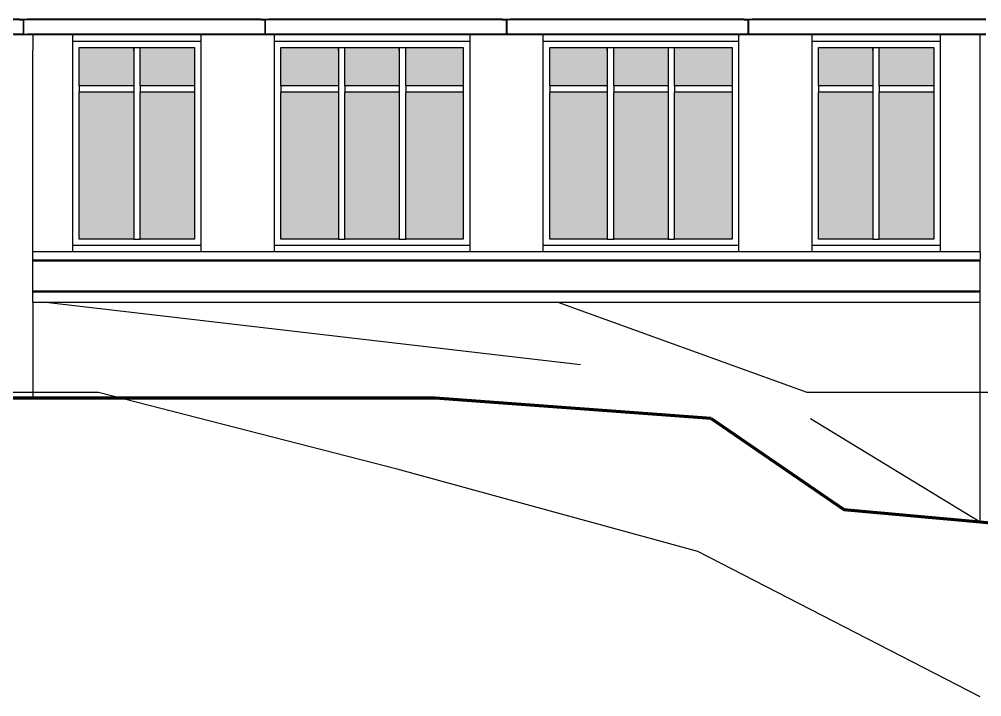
# Model space of a CAD drawing. Header units: metres. Extents: x -57 to 501, y 45 to 307.
# Drawn here: x 283.25 to 298.19, y 279.06 to 289.58 of the extents above; entities that cross this region are included whole.
import ezdxf

# ---------------------------------------------------------------- set-up
doc = ezdxf.new("R2010")
doc.units = ezdxf.units.M
doc.layers.add('atras', color=7, linetype='Continuous')

msp = doc.modelspace()

# ---------------------------------------------------------------- hatches: boundary and pattern name
h = msp.add_hatch(color=256)
h.dxf.hatch_style = 1
h.set_gradient(color1=(147, 149, 152), name='HEMISPHERICAL')
h.paths.add_polyline_path([(270.028, 289.144), (269.184, 289.144), (269.184, 288.55), (270.028, 288.55)])
h.paths.add_polyline_path([(270.972, 289.144), (270.127, 289.144), (270.127, 288.55), (270.972, 288.55)])
h.paths.add_polyline_path([(270.028, 288.45), (269.184, 288.45), (269.184, 286.17), (270.028, 286.17)])
h.paths.add_polyline_path([(270.972, 288.45), (270.127, 288.45), (270.127, 286.17), (270.972, 286.17)])
h.paths.add_polyline_path([(273.207, 289.144), (272.313, 289.144), (272.313, 288.55), (273.207, 288.55)])
h.paths.add_polyline_path([(274.15, 289.144), (273.306, 289.144), (273.306, 288.55), (274.15, 288.55)])
h.paths.add_polyline_path([(275.143, 289.144), (274.249, 289.144), (274.249, 288.55), (275.143, 288.55)])
h.paths.add_polyline_path([(273.207, 288.45), (272.313, 288.45), (272.313, 286.17), (273.207, 286.17)])
h.paths.add_polyline_path([(274.15, 288.45), (273.306, 288.45), (273.306, 286.17), (274.15, 286.17)])
h.paths.add_polyline_path([(275.143, 288.45), (274.249, 288.45), (274.249, 286.17), (275.143, 286.17)])
h.paths.add_polyline_path([(277.378, 289.144), (276.484, 289.144), (276.484, 288.55), (277.378, 288.55)])
h.paths.add_polyline_path([(278.322, 289.144), (277.477, 289.144), (277.477, 288.55), (278.322, 288.55)])
h.paths.add_polyline_path([(279.315, 289.144), (278.421, 289.144), (278.421, 288.55), (279.315, 288.55)])
h.paths.add_polyline_path([(277.378, 288.45), (276.484, 288.45), (276.484, 286.17), (277.378, 286.17)])
h.paths.add_polyline_path([(278.322, 288.45), (277.477, 288.45), (277.477, 286.17), (278.322, 286.17)])
h.paths.add_polyline_path([(279.315, 288.45), (278.421, 288.45), (278.421, 286.17), (279.315, 286.17)])
h.paths.add_polyline_path([(281.5, 289.144), (280.656, 289.144), (280.656, 288.55), (281.5, 288.55)])
h.paths.add_polyline_path([(282.444, 289.144), (281.599, 289.144), (281.599, 288.55), (282.444, 288.55)])
h.paths.add_polyline_path([(281.5, 288.45), (280.656, 288.45), (280.656, 286.17), (281.5, 286.17)])
h.paths.add_polyline_path([(282.444, 288.45), (281.599, 288.45), (281.599, 286.17), (282.444, 286.17)])
h.paths.add_polyline_path([(285.028, 289.144), (284.184, 289.144), (284.184, 288.55), (285.028, 288.55)])
h.paths.add_polyline_path([(285.972, 289.144), (285.127, 289.144), (285.127, 288.55), (285.972, 288.55)])
h.paths.add_polyline_path([(285.028, 288.45), (284.184, 288.45), (284.184, 286.17), (285.028, 286.17)])
h.paths.add_polyline_path([(285.972, 288.45), (285.127, 288.45), (285.127, 286.17), (285.972, 286.17)])
h.paths.add_polyline_path([(288.207, 289.144), (287.313, 289.144), (287.313, 288.55), (288.207, 288.55)])
h.paths.add_polyline_path([(289.15, 289.144), (288.306, 289.144), (288.306, 288.55), (289.15, 288.55)])
h.paths.add_polyline_path([(290.143, 289.144), (289.249, 289.144), (289.249, 288.55), (290.143, 288.55)])
h.paths.add_polyline_path([(288.207, 288.45), (287.313, 288.45), (287.313, 286.17), (288.207, 286.17)])
h.paths.add_polyline_path([(289.15, 288.45), (288.306, 288.45), (288.306, 286.17), (289.15, 286.17)])
h.paths.add_polyline_path([(290.143, 288.45), (289.249, 288.45), (289.249, 286.17), (290.143, 286.17)])
h.paths.add_polyline_path([(292.378, 289.144), (291.484, 289.144), (291.484, 288.55), (292.378, 288.55)])
h.paths.add_polyline_path([(293.322, 289.144), (292.477, 289.144), (292.477, 288.55), (293.322, 288.55)])
h.paths.add_polyline_path([(294.315, 289.144), (293.421, 289.144), (293.421, 288.55), (294.315, 288.55)])
h.paths.add_polyline_path([(292.378, 288.45), (291.484, 288.45), (291.484, 286.17), (292.378, 286.17)])
h.paths.add_polyline_path([(293.322, 288.45), (292.477, 288.45), (292.477, 286.17), (293.322, 286.17)])
h.paths.add_polyline_path([(294.315, 288.45), (293.421, 288.45), (293.421, 286.17), (294.315, 286.17)])
h.paths.add_polyline_path([(296.5, 289.144), (295.656, 289.144), (295.656, 288.55), (296.5, 288.55)])
h.paths.add_polyline_path([(297.444, 289.144), (296.599, 289.144), (296.599, 288.55), (297.444, 288.55)])
h.paths.add_polyline_path([(296.5, 288.45), (295.656, 288.45), (295.656, 286.17), (296.5, 286.17)])
h.paths.add_polyline_path([(297.444, 288.45), (296.599, 288.45), (296.599, 286.17), (297.444, 286.17)])
h.paths.add_polyline_path([(300.028, 289.144), (299.184, 289.144), (299.184, 288.55), (300.028, 288.55)])
h.paths.add_polyline_path([(300.972, 289.144), (300.127, 289.144), (300.127, 288.55), (300.972, 288.55)])
h.paths.add_polyline_path([(300.028, 288.45), (299.184, 288.45), (299.184, 286.17), (300.028, 286.17)])
h.paths.add_polyline_path([(300.972, 288.45), (300.127, 288.45), (300.127, 286.17), (300.972, 286.17)])
h.paths.add_polyline_path([(303.207, 289.144), (302.313, 289.144), (302.313, 288.55), (303.207, 288.55)])
h.paths.add_polyline_path([(304.15, 289.144), (303.306, 289.144), (303.306, 288.55), (304.15, 288.55)])
h.paths.add_polyline_path([(305.143, 289.144), (304.249, 289.144), (304.249, 288.55), (305.143, 288.55)])
h.paths.add_polyline_path([(303.207, 288.45), (302.313, 288.45), (302.313, 286.17), (303.207, 286.17)])
h.paths.add_polyline_path([(304.15, 288.45), (303.306, 288.45), (303.306, 286.17), (304.15, 286.17)])
h.paths.add_polyline_path([(305.143, 288.45), (304.249, 288.45), (304.249, 286.17), (305.143, 286.17)])
h.paths.add_polyline_path([(307.378, 289.144), (306.484, 289.144), (306.484, 288.55), (307.378, 288.55)])
h.paths.add_polyline_path([(308.322, 289.144), (307.477, 289.144), (307.477, 288.55), (308.322, 288.55)])
h.paths.add_polyline_path([(309.315, 289.144), (308.421, 289.144), (308.421, 288.55), (309.315, 288.55)])
h.paths.add_polyline_path([(307.378, 288.45), (306.484, 288.45), (306.484, 286.17), (307.378, 286.17)])
h.paths.add_polyline_path([(308.322, 288.45), (307.477, 288.45), (307.477, 286.17), (308.322, 286.17)])
h.paths.add_polyline_path([(309.315, 288.45), (308.421, 288.45), (308.421, 286.17), (309.315, 286.17)])
h.paths.add_polyline_path([(311.5, 289.144), (310.656, 289.144), (310.656, 288.55), (311.5, 288.55)])
h.paths.add_polyline_path([(312.444, 289.144), (311.599, 289.144), (311.599, 288.55), (312.444, 288.55)])
h.paths.add_polyline_path([(311.5, 288.45), (310.656, 288.45), (310.656, 286.17), (311.5, 286.17)])
h.paths.add_polyline_path([(312.444, 288.45), (311.599, 288.45), (311.599, 286.17), (312.444, 286.17)])
h.paths.add_polyline_path([(315.03, 289.144), (314.186, 289.144), (314.186, 288.55), (315.03, 288.55)])
h.paths.add_polyline_path([(315.974, 289.144), (315.13, 289.144), (315.13, 288.55), (315.974, 288.55)])
h.paths.add_polyline_path([(315.03, 288.45), (314.186, 288.45), (314.186, 286.17), (315.03, 286.17)])
h.paths.add_polyline_path([(315.974, 288.45), (315.13, 288.45), (315.13, 286.17), (315.974, 286.17)])
h.paths.add_polyline_path([(318.209, 289.144), (317.315, 289.144), (317.315, 288.55), (318.209, 288.55)])
h.paths.add_polyline_path([(319.152, 289.144), (318.308, 289.144), (318.308, 288.55), (319.152, 288.55)])
h.paths.add_polyline_path([(320.146, 289.144), (319.252, 289.144), (319.252, 288.55), (320.146, 288.55)])
h.paths.add_polyline_path([(318.209, 288.45), (317.315, 288.45), (317.315, 286.17), (318.209, 286.17)])
h.paths.add_polyline_path([(319.152, 288.45), (318.308, 288.45), (318.308, 286.17), (319.152, 286.17)])
h.paths.add_polyline_path([(320.146, 288.45), (319.252, 288.45), (319.252, 286.17), (320.146, 286.17)])
h.paths.add_polyline_path([(322.38, 289.144), (321.487, 289.144), (321.487, 288.55), (322.38, 288.55)])
h.paths.add_polyline_path([(323.324, 289.144), (322.48, 289.144), (322.48, 288.55), (323.324, 288.55)])
h.paths.add_polyline_path([(324.317, 289.144), (323.423, 289.144), (323.423, 288.55), (324.317, 288.55)])

# ---------------------------------------------------------------- linework, layer by layer
at = {"lineweight": 80}
for p, q in [((293.99, 283.383), (296.049, 281.973)), ((296.049, 281.973), (298.164, 281.777)), ((298.164, 281.777), (302.42, 281.383))]:
    msp.add_line(p, q, dxfattribs=at)
at = {"color": 9, "true_color": 0xc7c8ca}
msp.add_line((295.53, 283.383), (298.164, 281.777), dxfattribs=at)
for points in [[(298.166, 279.062), (293.781, 281.317), (289.116, 282.597), (284.482, 283.786), (280.482, 283.786), (276.615, 285.187)], [(291.962, 284.219), (283.664, 285.187)], [(313.166, 279.062), (308.781, 281.317), (304.116, 282.597), (299.482, 283.786), (295.482, 283.786), (291.615, 285.187)]]:
    msp.add_lwpolyline(points, dxfattribs=at)
at = {"lineweight": 80}
msp.add_lwpolyline([(293.99, 283.383), (289.708, 283.7), (281.208, 283.7), (266.671, 283.7)], dxfattribs=at)
at = {"layer": 'atras', "color": 251, "true_color": 0x636466}
for p, q in [((283.254, 289.584), (279.624, 289.584)), ((283.254, 289.575), (279.624, 289.575)), ((283.164, 289.584), (283.254, 289.584)), ((283.254, 289.575), (283.254, 289.584)), ((283.254, 289.584), (283.374, 289.584)), ((283.254, 289.575), (283.311, 289.575)), ((283.311, 289.575), (283.311, 289.354)), ((283.374, 289.575), (283.317, 289.575)), ((283.317, 289.575), (283.317, 289.354)), ((283.374, 289.584), (283.374, 289.575)), ((287.004, 289.584), (283.374, 289.584)), ((287.004, 289.575), (283.374, 289.575)), ((287.004, 289.575), (287.004, 289.584)), ((287.004, 289.584), (287.124, 289.584)), ((287.004, 289.575), (287.061, 289.575)), ((287.061, 289.575), (287.061, 289.354)), ((287.124, 289.575), (287.067, 289.575)), ((287.067, 289.575), (287.067, 289.354)), ((287.124, 289.584), (287.124, 289.575)), ((290.754, 289.584), (287.124, 289.584)), ((290.754, 289.575), (287.124, 289.575)), ((290.754, 289.584), (290.754, 289.575)), ((290.754, 289.584), (290.874, 289.584)), ((290.754, 289.575), (290.811, 289.575)), ((290.811, 289.575), (290.811, 289.354)), ((290.874, 289.575), (290.817, 289.575)), ((290.817, 289.575), (290.817, 289.354)), ((290.874, 289.584), (290.874, 289.575)), ((294.504, 289.584), (290.874, 289.584)), ((294.504, 289.575), (290.874, 289.575)), ((294.504, 289.584), (294.504, 289.575)), ((294.504, 289.584), (294.624, 289.584)), ((294.504, 289.575), (294.561, 289.575)), ((294.561, 289.575), (294.561, 289.354)), ((294.624, 289.575), (294.567, 289.575)), ((294.567, 289.575), (294.567, 289.354)), ((294.624, 289.584), (294.624, 289.575)), ((298.254, 289.584), (294.624, 289.584)), ((298.254, 289.575), (294.624, 289.575)), ((283.254, 289.354), (279.624, 289.354)), ((283.254, 289.344), (283.164, 289.344)), ((283.254, 289.344), (283.254, 289.354)), ((283.311, 289.354), (283.254, 289.354)), ((283.374, 289.344), (283.254, 289.344)), ((283.317, 289.354), (283.374, 289.354)), ((283.374, 289.354), (283.374, 289.344)), ((287.004, 289.354), (283.374, 289.354)), ((283.464, 289.344), (283.374, 289.344)), ((287.004, 289.344), (283.464, 289.344)), ((283.464, 289.34), (283.464, 289.344)), ((284.085, 289.34), (283.464, 289.34)), ((283.464, 289.34), (283.464, 289.1)), ((284.085, 289.244), (284.085, 289.34)), ((287.213, 289.34), (286.071, 289.34)), ((286.071, 289.34), (286.071, 289.244)), ((287.004, 289.344), (287.004, 289.354)), ((287.061, 289.354), (287.004, 289.354)), ((287.124, 289.344), (287.004, 289.344)), ((287.124, 289.354), (287.067, 289.354)), ((287.124, 289.354), (287.124, 289.344)), ((290.754, 289.354), (287.124, 289.354)), ((290.754, 289.344), (287.124, 289.344)), ((287.213, 289.244), (287.213, 289.34)), ((291.385, 289.34), (290.243, 289.34)), ((290.243, 289.34), (290.243, 289.244)), ((290.811, 289.354), (290.754, 289.354)), ((290.754, 289.354), (290.754, 289.344)), ((290.874, 289.344), (290.754, 289.344)), ((290.874, 289.354), (290.817, 289.354)), ((290.874, 289.354), (290.874, 289.344)), ((294.504, 289.354), (290.874, 289.354)), ((294.504, 289.344), (290.874, 289.344)), ((291.385, 289.244), (291.385, 289.34)), ((295.557, 289.34), (294.414, 289.34)), ((294.414, 289.34), (294.414, 289.244)), ((294.561, 289.354), (294.504, 289.354)), ((294.504, 289.354), (294.504, 289.344)), ((294.624, 289.344), (294.504, 289.344)), ((294.624, 289.354), (294.567, 289.354)), ((294.624, 289.354), (294.624, 289.344)), ((298.254, 289.354), (294.624, 289.354)), ((298.164, 289.344), (294.624, 289.344)), ((295.557, 289.244), (295.557, 289.34)), ((298.164, 289.34), (297.543, 289.34)), ((297.543, 289.34), (297.543, 289.244)), ((298.164, 289.344), (298.164, 289.34)), ((298.254, 289.344), (298.164, 289.344)), ((298.164, 289.1), (298.164, 289.34)), ((284.085, 289.244), (286.071, 289.244)), ((284.085, 289.1), (284.085, 289.244)), ((286.071, 289.244), (286.071, 289.1)), ((287.213, 289.1), (287.213, 289.244)), ((287.213, 289.244), (290.243, 289.244)), ((290.243, 289.244), (290.243, 289.1)), ((291.385, 289.1), (291.385, 289.244)), ((291.385, 289.244), (294.414, 289.244)), ((294.414, 289.244), (294.414, 289.1)), ((295.557, 289.244), (297.543, 289.244)), ((295.557, 289.1), (295.557, 289.244)), ((297.543, 289.244), (297.543, 289.1)), ((283.464, 289.084), (283.464, 289.1)), ((283.464, 285.894), (283.464, 289.084)), ((284.085, 289.084), (284.085, 289.1)), ((284.085, 286.07), (284.085, 289.084)), ((284.184, 289.1), (284.184, 289.144)), ((284.184, 288.55), (284.184, 289.144)), ((284.184, 289.144), (285.028, 289.144)), ((285.028, 289.144), (285.127, 289.144)), ((285.028, 289.1), (285.028, 289.144)), ((285.028, 289.144), (285.028, 288.55)), ((285.127, 289.1), (285.127, 289.144)), ((285.127, 288.55), (285.127, 289.144)), ((285.127, 289.144), (285.972, 289.144)), ((285.972, 289.144), (285.972, 289.1)), ((285.972, 289.144), (285.972, 288.55)), ((286.071, 289.1), (286.071, 289.084)), ((286.071, 289.084), (286.071, 286.07)), ((287.213, 289.084), (287.213, 289.1)), ((287.213, 286.07), (287.213, 289.084)), ((287.313, 289.1), (287.313, 289.144)), ((287.313, 288.55), (287.313, 289.144)), ((287.313, 289.144), (288.207, 289.144)), ((288.207, 289.144), (288.306, 289.144)), ((288.207, 289.1), (288.207, 289.144)), ((288.207, 289.144), (288.207, 288.55)), ((288.306, 289.1), (288.306, 289.144)), ((288.306, 289.144), (289.15, 289.144)), ((288.306, 288.55), (288.306, 289.144)), ((289.15, 289.144), (289.249, 289.144)), ((289.15, 289.1), (289.15, 289.144)), ((289.15, 289.144), (289.15, 288.55)), ((289.249, 289.1), (289.249, 289.144)), ((289.249, 288.55), (289.249, 289.144)), ((289.249, 289.144), (290.143, 289.144)), ((290.143, 289.144), (290.143, 289.1)), ((290.143, 289.144), (290.143, 288.55)), ((290.243, 289.1), (290.243, 289.084)), ((290.243, 289.084), (290.243, 286.07)), ((291.385, 289.084), (291.385, 289.1)), ((291.385, 286.07), (291.385, 289.084)), ((291.484, 289.1), (291.484, 289.144)), ((291.484, 288.55), (291.484, 289.144)), ((291.484, 289.144), (292.378, 289.144)), ((292.378, 289.144), (292.477, 289.144)), ((292.378, 289.1), (292.378, 289.144)), ((292.378, 289.144), (292.378, 288.55)), ((292.477, 289.144), (293.322, 289.144)), ((292.477, 289.1), (292.477, 289.144)), ((292.477, 288.55), (292.477, 289.144)), ((293.322, 289.144), (293.322, 289.1)), ((293.322, 289.144), (293.322, 288.55)), ((293.322, 289.144), (293.421, 289.144)), ((293.421, 289.1), (293.421, 289.144)), ((293.421, 288.55), (293.421, 289.144)), ((293.421, 289.144), (294.315, 289.144)), ((294.315, 289.144), (294.315, 289.1)), ((294.315, 289.144), (294.315, 288.55)), ((294.414, 289.1), (294.414, 289.084)), ((294.414, 289.084), (294.414, 286.07)), ((295.557, 289.084), (295.557, 289.1)), ((295.557, 286.07), (295.557, 289.084)), ((295.656, 289.1), (295.656, 289.144)), ((295.656, 288.55), (295.656, 289.144)), ((295.656, 289.144), (296.5, 289.144)), ((296.5, 289.144), (296.599, 289.144)), ((296.5, 289.1), (296.5, 289.144)), ((296.5, 289.144), (296.5, 288.55)), ((296.599, 289.1), (296.599, 289.144)), ((296.599, 288.55), (296.599, 289.144)), ((296.599, 289.144), (297.444, 289.144)), ((297.444, 289.144), (297.444, 289.1)), ((297.444, 289.144), (297.444, 288.55)), ((297.543, 289.1), (297.543, 289.084)), ((297.543, 289.084), (297.543, 286.07)), ((298.164, 289.084), (298.164, 289.1)), ((298.164, 285.97), (298.164, 289.084)), ((285.028, 288.55), (284.184, 288.55)), ((284.184, 288.55), (284.184, 288.45)), ((285.028, 288.45), (284.184, 288.45)), ((284.184, 286.17), (284.184, 288.45)), ((285.028, 288.55), (285.028, 288.45)), ((285.028, 288.45), (285.028, 286.17)), ((285.972, 288.55), (285.127, 288.55)), ((285.127, 288.55), (285.127, 288.45)), ((285.972, 288.45), (285.127, 288.45)), ((285.127, 286.17), (285.127, 288.45)), ((285.972, 288.55), (285.972, 288.45)), ((285.972, 288.45), (285.972, 286.17)), ((288.207, 288.55), (287.313, 288.55)), ((287.313, 288.55), (287.313, 288.45)), ((288.207, 288.45), (287.313, 288.45)), ((287.313, 286.17), (287.313, 288.45)), ((288.207, 288.55), (288.207, 288.45)), ((288.207, 288.45), (288.207, 286.17)), ((289.15, 288.55), (288.306, 288.55)), ((288.306, 288.55), (288.306, 288.45)), ((289.15, 288.45), (288.306, 288.45)), ((288.306, 286.17), (288.306, 288.45)), ((289.15, 288.55), (289.15, 288.45)), ((289.15, 288.45), (289.15, 286.17)), ((290.143, 288.55), (289.249, 288.55)), ((289.249, 288.55), (289.249, 288.45)), ((290.143, 288.45), (289.249, 288.45)), ((289.249, 286.17), (289.249, 288.45)), ((290.143, 288.55), (290.143, 288.45)), ((290.143, 288.45), (290.143, 286.17)), ((292.378, 288.55), (291.484, 288.55)), ((291.484, 288.55), (291.484, 288.45)), ((292.378, 288.45), (291.484, 288.45)), ((291.484, 286.17), (291.484, 288.45)), ((292.378, 288.55), (292.378, 288.45)), ((292.378, 288.45), (292.378, 286.17)), ((293.322, 288.55), (292.477, 288.55)), ((292.477, 288.55), (292.477, 288.45)), ((293.322, 288.45), (292.477, 288.45)), ((292.477, 286.17), (292.477, 288.45)), ((293.322, 288.55), (293.322, 288.45)), ((293.322, 288.45), (293.322, 286.17)), ((294.315, 288.55), (293.421, 288.55)), ((293.421, 288.55), (293.421, 288.45)), ((294.315, 288.45), (293.421, 288.45)), ((293.421, 286.17), (293.421, 288.45)), ((294.315, 288.55), (294.315, 288.45)), ((294.315, 288.45), (294.315, 286.17)), ((296.5, 288.55), (295.656, 288.55)), ((295.656, 288.55), (295.656, 288.45)), ((296.5, 288.45), (295.656, 288.45)), ((295.656, 286.17), (295.656, 288.45)), ((296.5, 288.55), (296.5, 288.45)), ((296.5, 288.45), (296.5, 286.17)), ((297.444, 288.55), (296.599, 288.55)), ((296.599, 288.55), (296.599, 288.45)), ((297.444, 288.45), (296.599, 288.45)), ((296.599, 286.17), (296.599, 288.45)), ((297.444, 288.55), (297.444, 288.45)), ((297.444, 288.45), (297.444, 286.17)), ((286.071, 286.07), (284.085, 286.07)), ((284.085, 285.97), (284.085, 286.07)), ((285.028, 286.17), (284.184, 286.17)), ((285.028, 286.17), (285.127, 286.17)), ((285.972, 286.17), (285.127, 286.17)), ((286.071, 286.07), (286.071, 285.97)), ((290.243, 286.07), (287.213, 286.07)), ((287.213, 285.97), (287.213, 286.07)), ((288.207, 286.17), (287.313, 286.17)), ((288.207, 286.17), (288.306, 286.17)), ((289.15, 286.17), (288.306, 286.17)), ((289.15, 286.17), (289.249, 286.17)), ((290.143, 286.17), (289.249, 286.17)), ((290.243, 286.07), (290.243, 285.97)), ((294.414, 286.07), (291.385, 286.07)), ((291.385, 285.97), (291.385, 286.07)), ((292.378, 286.17), (291.484, 286.17)), ((292.378, 286.17), (292.477, 286.17)), ((293.322, 286.17), (292.477, 286.17)), ((293.322, 286.17), (293.421, 286.17)), ((294.315, 286.17), (293.421, 286.17)), ((294.414, 286.07), (294.414, 285.97)), ((297.543, 286.07), (295.557, 286.07)), ((295.557, 285.97), (295.557, 286.07)), ((296.5, 286.17), (295.656, 286.17)), ((296.5, 286.17), (296.599, 286.17)), ((297.444, 286.17), (296.599, 286.17)), ((297.543, 286.07), (297.543, 285.97)), ((284.085, 285.97), (283.464, 285.97)), ((283.464, 285.844), (283.464, 285.894)), ((285.88, 285.97), (284.085, 285.97)), ((286.071, 285.97), (285.88, 285.97)), ((287.213, 285.97), (286.071, 285.97)), ((289.014, 285.97), (287.213, 285.97)), ((290.243, 285.97), (289.014, 285.97)), ((291.385, 285.97), (290.243, 285.97)), ((292.147, 285.97), (291.385, 285.97)), ((294.414, 285.97), (292.147, 285.97)), ((295.28, 285.97), (294.414, 285.97)), ((295.557, 285.97), (295.28, 285.97)), ((297.543, 285.97), (295.557, 285.97)), ((298.164, 285.97), (297.543, 285.97)), ((298.164, 285.97), (298.164, 285.875)), ((283.464, 285.828), (283.464, 285.844)), ((283.597, 285.844), (283.464, 285.844)), ((283.464, 285.36), (283.464, 285.828)), ((298.164, 285.828), (283.464, 285.828)), ((283.727, 285.844), (283.597, 285.844)), ((283.882, 285.844), (283.727, 285.844)), ((284.012, 285.844), (283.882, 285.844)), ((284.167, 285.844), (284.012, 285.844)), ((284.297, 285.844), (284.167, 285.844)), ((284.452, 285.844), (284.297, 285.844)), ((284.582, 285.844), (284.452, 285.844)), ((284.737, 285.844), (284.582, 285.844)), ((284.867, 285.844), (284.737, 285.844)), ((285.022, 285.844), (284.867, 285.844)), ((285.152, 285.844), (285.022, 285.844)), ((285.306, 285.844), (285.152, 285.844)), ((285.436, 285.844), (285.306, 285.844)), ((285.591, 285.844), (285.436, 285.844)), ((285.721, 285.844), (285.591, 285.844)), ((285.876, 285.844), (285.721, 285.844)), ((285.88, 285.844), (285.876, 285.844)), ((298.164, 285.844), (285.88, 285.844)), ((298.164, 285.875), (298.164, 285.86)), ((298.164, 285.844), (298.164, 285.85)), ((298.164, 285.828), (298.164, 285.844)), ((298.164, 285.36), (298.164, 285.828)), ((283.464, 285.344), (283.464, 285.36)), ((298.164, 285.36), (283.464, 285.36)), ((283.464, 285.187), (283.464, 285.344)), ((298.164, 285.344), (283.464, 285.344)), ((298.164, 285.344), (298.164, 285.36)), ((298.164, 285.187), (298.164, 285.344)), ((283.464, 285.187), (283.464, 283.7)), ((298.164, 285.187), (283.464, 285.187)), ((298.164, 281.777), (298.164, 285.187))]:
    msp.add_line(p, q, dxfattribs=at)

doc.saveas('drawing.dxf')
